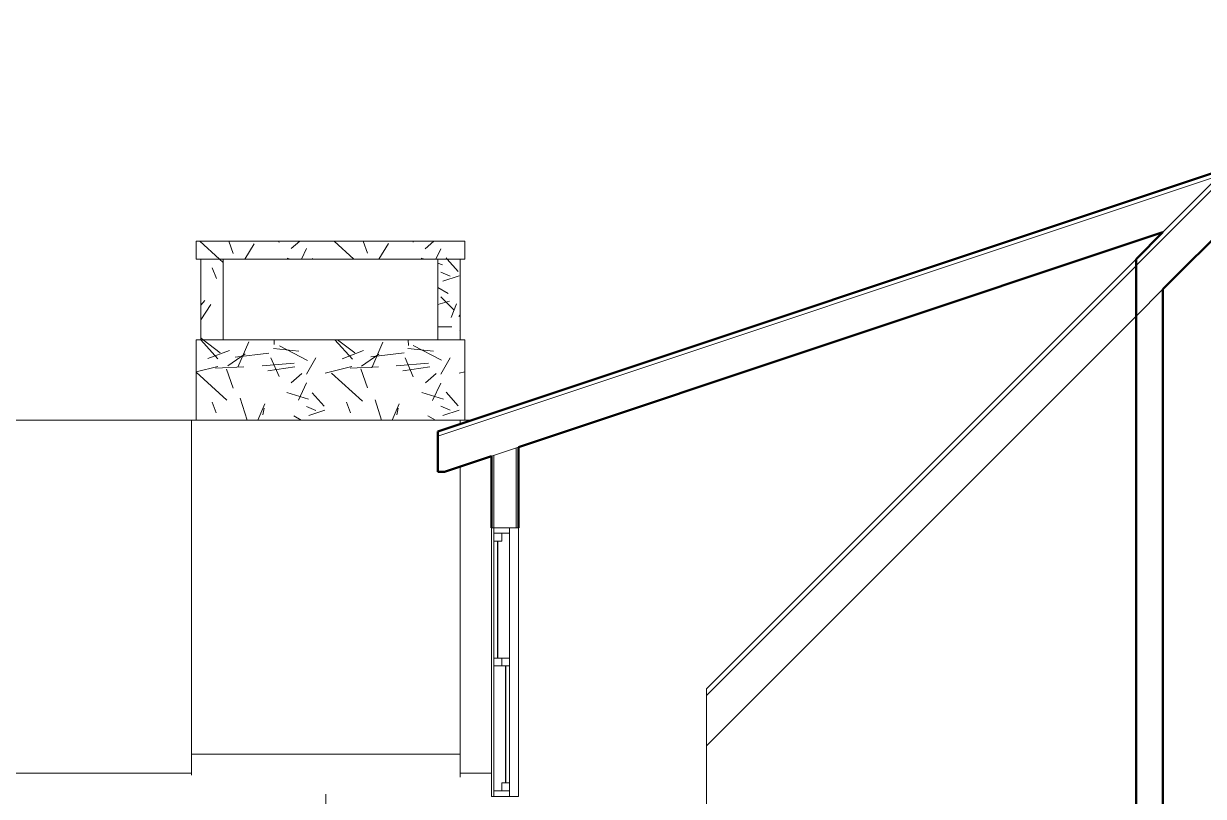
# Model space of a CAD drawing. Header units: feet. Extents: x 4475 to 7025, y -5344 to -4239.
# Drawn here: x 6660.3 to 6682.28, y -4321.1 to -4306.71 of the extents above; entities that cross this region are included whole.
import ezdxf

# ---------------------------------------------------------------- set-up
doc = ezdxf.new("R2010")
doc.units = ezdxf.units.FT
doc.header["$MEASUREMENT"] = 0
for name, color, linetype, lineweight in [('A-GLAZ', 151, 'Continuous', 13), ('A-ROOF', 132, 'Continuous', 9), ('A-ROOF-PATT', 132, 'Continuous', 9), ('A-WALL', 113, 'Continuous', 9), ('A-WALL-PATT', 111, 'Continuous', 13)]:
    doc.layers.add(name, color=color, linetype=linetype, lineweight=lineweight)
pattern_1 = [(228.013, (-215.967, 108), (-239.9989413048833, -270.0010021343165), [4.036, -399.573]), (184.97, (-218.667, 105), (360.0003236346671, 30.00211492436711), [6.926, -685.678]), (132.51, (-225.567, 104.4), (299.9971683038152, -330.0022305116928), [4.883999999999999, -483.481]), (267.2739999999999, (-237.267, 96.9), (29.99679649168115, 600.0003233609434), [6.307, -624.4069999999999]), (292.834, (-237.567, 90.6), (-150.0022592402545, 359.9987489656311), [6.185, -612.281]), (357.274, (-235.167, 84.9), (-600.0003233609434, 29.99679649168113), [6.307, -624.4069999999999]), (37.694, (-228.867, 84.6), (-390.0009265899155, -299.9981378692331), [8.341000000000001, -825.745]), (72.255, (-222.267, 89.7), (210.0037447243963, 659.998976711124), [7.875, -779.59]), (121.43, (-219.867, 97.2), (-240.0028834568721, 389.9983220481687), [6.327999999999999, -626.5219999999999]), (175.236, (-223.167, 102.6), (329.9993796356457, -30.00166198877936), [7.225, -354.023]), (222.397, (-230.367, 103.2), (-360.0027680582915, -329.9974716837473), [9.342999999999998, -925.001]), (138.814, (-207.567, 96.6), (-209.9997065126242, 180.0004392567188), [3.189, -315.715]), (171.4690000000001, (-209.967, 98.7), (390.0002053866395, -60.00125401505348), [6.067, -600.645]), (225, (-215.967, 99.6), (3.552713678800501e-15, -29.99971229862047), [4.243, -38.184]), (203.199, (-218.067, 103.2), (149.9995756617798, 60.00128391364628), [2.285, -226.188]), (291.801, (-220.167, 102.3), (-29.99936713589376, 90.00061687258514), [3.231, -158.324]), (30.964, (-218.967, 99.3), (89.9996300442654, 60.00036293969697), [5.247999999999999, -169.681]), (161.565, (-214.467, 102), (60.00008084426817, -30.00026552684633), [3.795, -91.074]), (16.39, (-237.567, 102.3), (299.9996422809709, 90.00251610532591), [5.315999999999999, -526.2849999999999]), (70.346, (-232.467, 103.8), (-120.0009292892917, -329.9994507854618), [4.46, -441.522]), (293.199, (-214.467, 108), (-60.00128391364633, 149.9995756617798), [4.568999999999999, -223.904]), (343.61, (-212.667, 103.8), (-299.9996422809709, 90.00251610532591), [5.316, -526.285]), (339.444, (-237.567, 83.7), (-150.0003327236797, 59.99973827264058), [5.126, -251.194]), (294.775, (-232.767, 81.9), (-149.9993189289101, 329.9999523800922), [4.295, -425.239]), (66.801, (-214.167, 78), (60.00128391364633, 149.9995756617798), [4.568999999999999, -223.904]), (17.354, (-212.367, 82.2), (-389.9999740729878, -119.9994413448198), [5.028999999999999, -497.863]), (69.444, (-228.867, 78), (-59.99973827264057, -150.0003327236798), [2.563, -253.757]), (101.31, (-215.967, 78), (-29.9996343857993, 119.9998976446162), [1.53, -151.441]), (165.964, (-216.267, 79.5), (90.00024721700416, -29.99957662831485), [6.184999999999999, -117.509]), (186.009, (-222.267, 81), (299.9997962432353, 30.00022029948025), [5.732, -567.418]), (303.69, (-218.967, 96.6), (-29.99950264898758, 60.00029148107021), [4.327, -103.84]), (353.157, (-216.567, 93), (509.9998072626584, -60.00247769093619), [7.553999999999999, -747.827]), (60.94500000000001, (-209.067, 92.1), (-120.0014882564114, -209.9989445503152), [3.089, -305.78]), (90, (-207.567, 94.8), (-30, 30), [1.8, -28.2]), (120.256, (-222.867, 81.9), (119.9987375549786, -210.0006105472347), [4.168, -412.606]), (48.01300000000001, (-224.967, 85.5), (239.9989413048832, 270.0010021343165), [8.072000000000001, -395.537]), (0, (-219.567, 91.5), (30, 30), [7.8, -22.2]), (325.305, (-211.767, 91.5), (300.0009744324322, -209.9990352658581), [4.743, -469.598]), (254.055, (-207.867, 88.8), (-29.99913007079618, -120.000731085254), [4.367999999999999, -214.035]), (207.646, (-209.067, 84.6), (-570.0000256505866, -299.9997914321449), [7.112, -704.084]), (175.426, (-215.367, 81.3), (-389.9996302564581, 30.00068858919703), [7.524, -744.872])]

# ---------------------------------------------------------------- blocks, each defined once
blk = doc.blocks.new('Walls 9 - Walls 1-949154-BUILDING SECTION 2')
at = {"layer": 'A-WALL-PATT', "lineweight": 9}
h = blk.add_hatch(dxfattribs=at)
h.set_pattern_fill('FP2_19', color=256, style=0, pattern_type=2)
h.set_pattern_definition([(228.013, (-215.967, 108), (-239.9989413048833, -270.0010021343165), [4.036, -399.573]), (184.97, (-218.667, 105), (360.0003236346671, 30.00211492436711), [6.926, -685.678]), (132.51, (-225.567, 104.4), (299.9971683038152, -330.0022305116928), [4.883999999999999, -483.481]), (267.2739999999999, (-237.267, 96.9), (29.99679649168115, 600.0003233609434), [6.307, -624.4069999999999]), (292.834, (-237.567, 90.6), (-150.0022592402545, 359.9987489656311), [6.185, -612.281]), (357.274, (-235.167, 84.9), (-600.0003233609434, 29.99679649168113), [6.307, -624.4069999999999]), (37.694, (-228.867, 84.6), (-390.0009265899155, -299.9981378692331), [8.341000000000001, -825.745]), (72.255, (-222.267, 89.7), (210.0037447243963, 659.998976711124), [7.875, -779.59]), (121.43, (-219.867, 97.2), (-240.0028834568721, 389.9983220481687), [6.329, -626.5219999999999]), (175.236, (-223.167, 102.6), (329.9993796356457, -30.00166198877936), [7.225, -354.023]), (222.397, (-230.367, 103.2), (-360.0027680582915, -329.9974716837473), [9.342999999999998, -925.001]), (138.814, (-207.567, 96.6), (-209.9997065126242, 180.0004392567188), [3.189, -315.715]), (171.4690000000001, (-209.967, 98.7), (390.0002053866395, -60.00125401505348), [6.067, -600.645]), (225, (-215.967, 99.6), (3.552713678800501e-15, -29.99971229862047), [4.243, -38.184]), (203.199, (-218.067, 103.2), (149.9995756617798, 60.00128391364628), [2.285, -226.188]), (291.801, (-220.167, 102.3), (-29.99936713589376, 90.00061687258514), [3.231, -158.324]), (30.964, (-218.967, 99.3), (89.9996300442654, 60.00036293969697), [5.247999999999999, -169.681]), (161.565, (-214.467, 102), (60.00008084426817, -30.00026552684633), [3.795, -91.074]), (16.39, (-237.567, 102.3), (299.9996422809709, 90.00251610532591), [5.315999999999999, -526.2849999999999]), (70.346, (-232.467, 103.8), (-120.0009292892917, -329.9994507854618), [4.46, -441.522]), (293.199, (-214.467, 108), (-60.00128391364633, 149.9995756617798), [4.568999999999999, -223.904]), (343.61, (-212.667, 103.8), (-299.9996422809709, 90.00251610532591), [5.316, -526.285]), (339.444, (-237.567, 83.7), (-150.0003327236797, 59.99973827264058), [5.126, -251.194]), (294.775, (-232.767, 81.9), (-149.9993189289101, 329.9999523800922), [4.295, -425.239]), (66.801, (-214.167, 78), (60.00128391364633, 149.9995756617798), [4.568999999999999, -223.904]), (17.354, (-212.367, 82.2), (-389.9999740729878, -119.9994413448198), [5.028999999999999, -497.863]), (69.444, (-228.867, 78), (-59.99973827264057, -150.0003327236798), [2.563, -253.757]), (101.31, (-215.967, 78), (-29.9996343857993, 119.9998976446162), [1.53, -151.441]), (165.964, (-216.267, 79.5), (90.00024721700416, -29.99957662831485), [6.184999999999999, -117.509]), (186.009, (-222.267, 81), (299.9997962432353, 30.00022029948025), [5.732, -567.418]), (303.69, (-218.967, 96.6), (-29.99950264898758, 60.00029148107021), [4.327, -103.84]), (353.157, (-216.567, 93), (509.9998072626584, -60.00247769093619), [7.553999999999999, -747.827]), (60.94500000000001, (-209.067, 92.1), (-120.0014882564114, -209.9989445503152), [3.089, -305.78]), (90, (-207.567, 94.8), (-30, 30), [1.8, -28.2]), (120.256, (-222.867, 81.9), (119.9987375549786, -210.0006105472347), [4.168, -412.606]), (48.01300000000001, (-224.967, 85.5), (239.9989413048832, 270.0010021343165), [8.072000000000001, -395.537]), (0, (-219.567, 91.5), (30, 30), [7.8, -22.2]), (325.305, (-211.767, 91.5), (300.0009744324322, -209.9990352658581), [4.743, -469.598]), (254.055, (-207.867, 88.8), (-29.99913007079618, -120.000731085254), [4.367999999999999, -214.035]), (207.646, (-209.067, 84.6), (-570.0000256505866, -299.9997914321449), [7.112, -704.084]), (175.426, (-215.367, 81.3), (-389.9996302564581, 30.00068858919703), [7.524, -744.872])])
h.paths.add_polyline_path([(28.56484201368706, 228.0000000000047), (28.56484201368706, 246), (-31.4351579863131, 246), (-31.4351579863131, 228.0000000000047), (27.47647598935284, 228.0000000000047)])
at = {"layer": 'A-WALL'}
for p, q in [((-31.43515798631298, 228.0000000000046), (-31.43515798631298, 245.9999999999999)), ((-31.43515798631327, 245.9999999999999), (28.56484201368683, 246)), ((28.56484201368683, 246), (28.56484201368685, 228.0000000000047))]:
    blk.add_line(p, q, dxfattribs=at)
blk = doc.blocks.new('Walls 10 - Walls 1-965220-BUILDING SECTION 2')
at = {"layer": 'A-WALL-PATT', "lineweight": 9}
h = blk.add_hatch(dxfattribs=at)
h.set_pattern_fill('FP2_12', color=256, style=0, pattern_type=2)
h.set_pattern_definition(pattern_1)
h.paths.add_polyline_path([(-31.43515798632112, 264.0000000000001), (28.56484201368689, 264.0000000000001), (28.56484201368689, 268.0000000000001), (-31.43515798632112, 268.0000000000001)])
h = blk.add_hatch(dxfattribs=at)
h.set_pattern_fill('FP2_12', color=256, style=0, pattern_type=2)
h.set_pattern_definition(pattern_1)
h.paths.add_polyline_path([(-25.43515798632077, 246), (-25.43515798632077, 264.0000000000001), (-30.43515798632083, 264.0000000000001), (-30.43515798632083, 246)])
h = blk.add_hatch(dxfattribs=at)
h.set_pattern_fill('FP2_12', color=256, style=0, pattern_type=2)
h.set_pattern_definition(pattern_1)
h.paths.add_polyline_path([(22.56484201368655, 246), (27.56484201368644, 246), (27.56484201368644, 264.0000000000001), (22.56484201368655, 264.0000000000001)])
at = {"layer": 'A-WALL'}
for p, q in [((28.56484201368655, 267.9999999999999), (-31.43515798632129, 267.9999999999999)), ((-31.4351579863212, 267.9999999999999), (-31.4351579863212, 263.9999999999999)), ((28.56484201368647, 267.9999999999999), (28.56484201368647, 263.9999999999999)), ((-31.43515798632129, 263.9999999999999), (28.56484201368655, 263.9999999999999)), ((-30.435157986321, 263.9999999999999), (-30.435157986321, 246)), ((-25.43515798632095, 246), (-25.43515798632095, 263.9999999999999)), ((22.5648420136863, 263.9999999999999), (22.5648420136863, 246)), ((27.56484201368627, 246), (27.56484201368627, 263.9999999999999))]:
    blk.add_line(p, q, dxfattribs=at)
blk = doc.blocks.new('Window-Single-Hung-Double - 4050-1030445-BUILDING SECTION 2')
at = {"layer": 'A-GLAZ', "lineweight": 20}
for p, q in [((-37.43515798631208, 203.9999999999997), (-43.43515798631199, 203.9999999999997)), ((-41.43515798631189, 202.7499999999997), (-41.43515798631189, 203.9999999999997)), ((-37.935157986312, 203.9999999999997), (-37.935157986312, 200.9999999999997)), ((-37.935157986312, 202.7499999999997), (-41.43515798631189, 202.7499999999997)), ((-39.68515798631199, 202.7499999999997), (-39.68515798631199, 200.9999999999997)), ((-37.935157986312, 200.9999999999997), (-39.68515798631199, 200.9999999999997)), ((-41.43515798631189, 173.1249999999997), (-41.43515798631189, 174.8749999999997)), ((-41.43515798631189, 174.8749999999997), (-37.935157986312, 174.8749999999997)), ((-39.68515798631199, 174.8749999999997), (-39.68515798631199, 173.1249999999997)), ((-37.935157986312, 174.8749999999997), (-37.935157986312, 173.1249999999997)), ((-37.935157986312, 173.1249999999997), (-41.43515798631189, 173.1249999999997)), ((-41.43515798631189, 146.9999999999995), (-39.68515798631195, 146.9999999999995)), ((-41.43515798631189, 143.9999999999997), (-41.43515798631189, 146.9999999999995)), ((-37.935157986312, 145.2499999999995), (-41.43515798631189, 145.2499999999995)), ((-39.68515798631195, 146.9999999999995), (-39.68515798631195, 145.2499999999995)), ((-37.935157986312, 145.2499999999995), (-37.935157986312, 143.9999999999997)), ((-43.43515798631208, 143.9999999999997), (-37.43515798631209, 143.9999999999997))]:
    blk.add_line(p, q, dxfattribs=at)
at = {"layer": 'A-GLAZ'}
for p, q in [((-43.43515798631199, 203.9999999999997), (-43.43515798631199, 143.9999999999997)), ((-37.43515798631208, 143.9999999999997), (-37.43515798631208, 203.9999999999997))]:
    blk.add_line(p, q, dxfattribs=at)
at = {"layer": 'A-GLAZ', "lineweight": 9}
for p, q in [((-41.43515798631189, 202.7499999999997), (-41.43515798631189, 174.8749999999997)), ((-37.935157986312, 200.9999999999997), (-37.935157986312, 174.8749999999997)), ((-41.43515798631189, 173.1249999999997), (-41.43515798631189, 146.9999999999995)), ((-37.935157986312, 173.1249999999997), (-37.935157986312, 145.2499999999996))]:
    blk.add_line(p, q, dxfattribs=at)
at = {"layer": 'A-GLAZ', "lineweight": 30}
for p, q in [((-38.810157986312, 174.8749999999997), (-38.810157986312, 200.9999999999998)), ((-40.56015798631208, 173.1249999999997), (-40.56015798631208, 146.9999999999995))]:
    blk.add_line(p, q, dxfattribs=at)
blk = doc.blocks.new('xzx')
at = {"layer": 'A-ROOF-PATT', "lineweight": 9}
h = blk.add_hatch(dxfattribs=at)
h.set_pattern_fill('FP2_24', color=256, style=0, pattern_type=2)
h.set_pattern_definition([(0, (7235.422288989881, -3607.936930648183), (25.5, 8.485), [6, -5, 7, -3, -13]), (0, (7235.422288989881, -3607.936930648183), (25.5, 8.485), [-21, 9, -4]), (0, (7241.422288989881, -3607.582930648183), (25.5, 8.485), [5, -19, 4, -6]), (0, (7253.422288989881, -3608.466930648183), (25.5, 8.485), [3, -31]), (90, (7235.422288989881, -3607.936930648183), (-8.5, 8.485), [8.132, -25.809]), (90, (7241.422288989881, -3607.936930648183), (-8.5, 8.485), [7.955, -25.986]), (90, (7246.422288989881, -3607.936930648183), (-8.5, 8.485), [7.425, -26.517]), (90, (7253.422288989881, -3608.466930648183), (-8.5, 8.485), [8.132, -25.809]), (90, (7256.422288989881, -3608.466930648183), (-8.5, 8.485), [8.132, -25.809]), (90, (7265.422288989881, -3607.936930648183), (-8.5, 8.485), [7.778, -26.163])])
h.paths.add_polyline_path([(7029.923478699398, -4229.358964833073), (7028.923478699399, -4229.358964833073), (7024.9234786994, -4225.358964833074), (7024.9234786994, -4221.136742610854), (7025.468437120941, -4221.318395418034), (7025.590145366067, -4221.318395418034), (7025.590145366067, -4220.568395418034), (7024.961853611192, -4220.358964833076), (7029.923478699398, -4220.358964833076), (7029.923478699398, -4225.858747321347)])
h.paths.add_polyline_path([(6988.923478699415, -4229.358964833073), (6984.923478699417, -4229.358964833073), (6984.923478699417, -4220.358964833076), (6995.551770454287, -4220.358964833076), (6994.923478699413, -4220.568395418034), (6994.923478699413, -4221.318395418034), (6995.045186944539, -4221.318395418034), (6995.923478699412, -4221.025631499743), (6995.923478699412, -4228.02563149974), (6991.923478699415, -4229.358964833073), (6989.600779007866, -4229.358964833073)])
h.paths.add_polyline_path([(6995.923478699412, -4229.358964833073), (6994.295186944541, -4229.358964833073), (6995.923478699412, -4228.816200914782)])
at = {"layer": 'A-ROOF'}
for p, q in [((7012.423478699406, -4212.976815963278), (7007.923478699407, -4217.476815963276)), ((7009.60933282197, -4215.673110710515), (7008.423478699407, -4216.858964833078)), ((7009.477571252796, -4215.804872279689), (6994.923478699413, -4220.65623646415)), ((7007.923478699407, -4217.358964833078), (6999.923478699411, -4225.358964833074)), ((6999.923478699411, -4226.419625004854), (7007.923478699407, -4218.419625004857)), ((6984.923478699417, -4220.358964833076), (6995.551770454287, -4220.358964833076)), ((6999.923478699411, -4225.358964833074), (6999.923478699411, -4226.419625004854))]:
    blk.add_line(p, q, dxfattribs=at)
at = {"layer": 'A-ROOF', "lineweight": 50}
for p, q in [((7012.423478699406, -4213.919625004859), (7008.423478699407, -4217.919625004857)), ((6994.923478699413, -4220.568395418034), (7009.60933282197, -4215.673110710515)), ((7008.423478699407, -4216.858964833078), (6996.423478699412, -4220.858964833076)), ((7007.923478699407, -4217.358964833078), (7008.423478699407, -4216.858964833078)), ((7007.923478699407, -4218.419625004857), (7007.923478699407, -4217.358964833078)), ((6994.923478699413, -4221.318395418034), (6994.923478699413, -4220.568395418034)), ((6995.923478699412, -4221.025631499743), (6995.045186944539, -4221.318395418034)), ((6995.045186944539, -4221.318395418034), (6994.923478699413, -4221.318395418034))]:
    blk.add_line(p, q, dxfattribs=at)
at = {"layer": 'A-WALL'}
for p, q in [((7007.923478699407, -4217.482125004857), (6999.923478699411, -4225.482125004854)), ((7007.923478699407, -4218.419625004857), (7008.423478699407, -4217.919625004857)), ((6995.923478699412, -4221.025631499743), (6996.423478699412, -4220.858964833076)), ((6995.965145366079, -4222.358964833076), (6995.965145366079, -4221.011742610855)), ((6996.381812032745, -4222.358964833076), (6996.381812032745, -4220.872853721965)), ((6999.923478699411, -4226.419625004854), (6999.923478699411, -4229.358964833073))]:
    blk.add_line(p, q, dxfattribs=at)
at = {"layer": 'A-WALL', "lineweight": 50}
for p, q in [((7008.423478699407, -4217.919625004857), (7008.423478699407, -4229.358964833073)), ((7007.923478699407, -4229.358964833073), (7007.923478699407, -4218.419625004857)), ((6995.923478699412, -4222.358964833076), (6995.923478699412, -4221.025631499743)), ((6996.423478699412, -4220.858964833076), (6996.423478699412, -4222.358964833076))]:
    blk.add_line(p, q, dxfattribs=at)
at = {"layer": 'A-GLAZ', "xscale": -0.08333333333330001, "yscale": 0.08333333333330001, "zscale": 0.08333333333330001}
blk.add_blockref('Window-Single-Hung-Double - 4050-1030445-BUILDING SECTION 2', (6992.803882200555, -4239.358964833069), dxfattribs=at)
at = {"layer": 'A-WALL', "xscale": -0.08333333333330001, "yscale": 0.08333333333330001, "zscale": 0.08333333333330001}
for name in ['Walls 10 - Walls 1-965220-BUILDING SECTION 2', 'Walls 9 - Walls 1-949154-BUILDING SECTION 2']:
    blk.add_blockref(name, (6992.803882200555, -4239.358964833069), dxfattribs=at)

msp = doc.modelspace()

# ---------------------------------------------------------------- block references
msp.add_blockref('xzx', (-326.9031767937686, -93.73762079865355))

doc.saveas('drawing.dxf')
